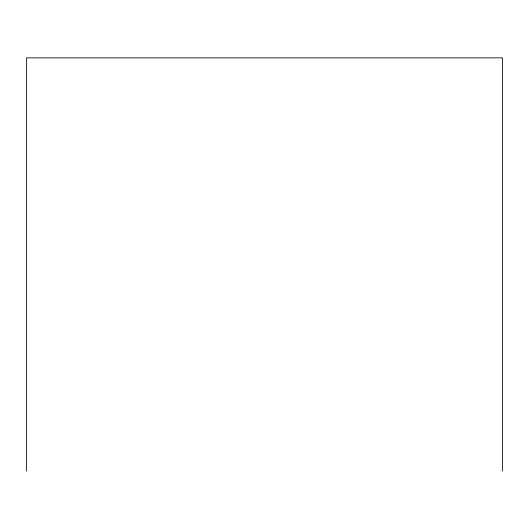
<?xml version="1.0" encoding="UTF-8"?>
<svg xmlns="http://www.w3.org/2000/svg" width="529" height="529" viewBox="0 0 529 529"><rect width="100%" height="100%" fill="white"/><g stroke="black" fill="none" stroke-linecap="round" stroke-linejoin="round"><path stroke-width="0.79" d="M502.55 471.141L502.55 57.859L26.45 57.859L26.45 471.141"/></g></svg>
